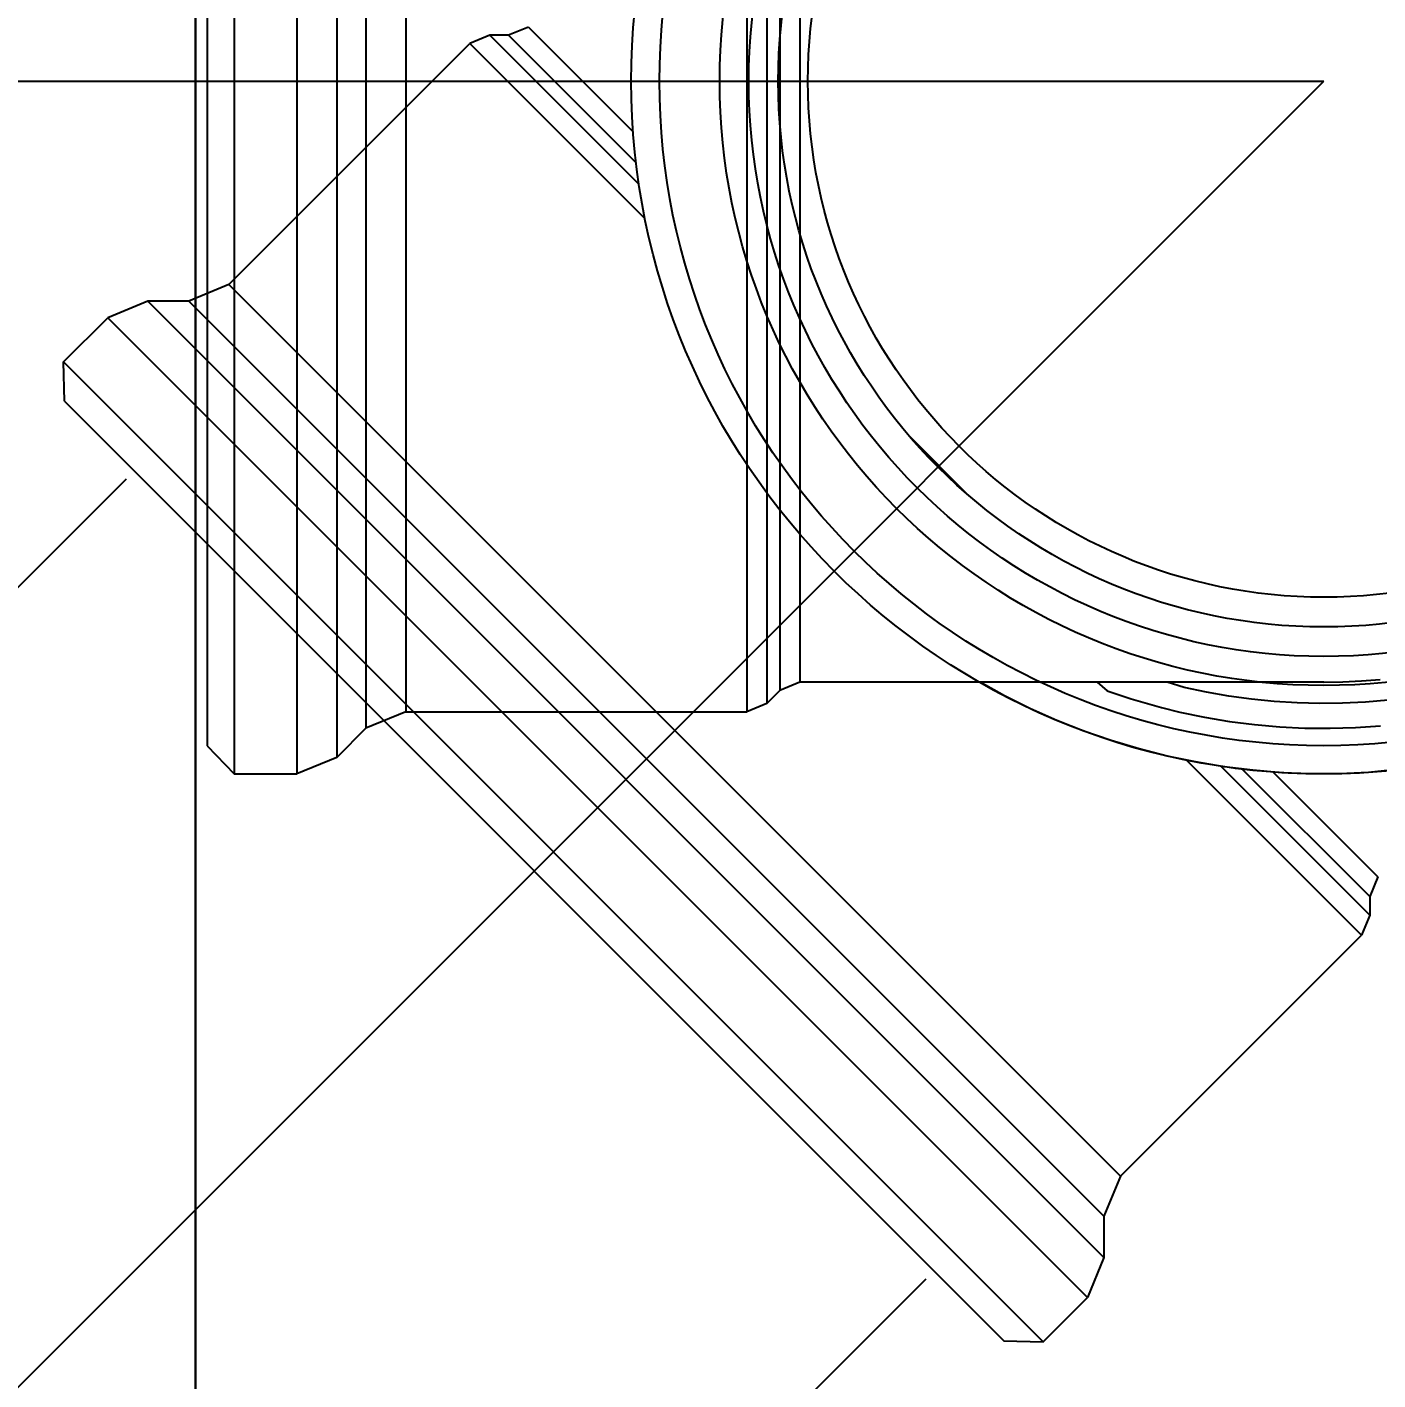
# Model space of a CAD drawing. Header units: millimetres. Extents: x -1292 to 2253, y 326 to 453.
# Drawn here: x 2098.99278 to 2099.04056, y 357.80024 to 357.84809 of the extents above; entities that cross this region are included whole.
import ezdxf
from ezdxf.enums import TextEntityAlignment as Align

# ---------------------------------------------------------------- set-up
doc = ezdxf.new("R2010")
doc.units = ezdxf.units.MM
doc.header["$LTSCALE"] = 0.5
doc.linetypes.add('HIDDENX2', pattern=[0.75, 0.5, -0.25])
for name, color, linetype in [('-HIDRO', 8, 'Continuous'), ('Eixo', 4, 'HIDDENX2'), ('Esgoto', 5, 'ByLayer'), ('TEXTO', 7, 'Continuous'), ('VISTA1', 1, 'Continuous')]:
    doc.layers.add(name, color=color, linetype=linetype)

msp = doc.modelspace()

# ---------------------------------------------------------------- linework, layer by layer
at = {"layer": '-HIDRO', "ltscale": 0.05}
for p, q in [((2098.998738, 355.921171), (2098.998738, 358.221171)), ((2098.998738, 358.221171), (2098.998738, 355.921171))]:
    msp.add_line(p, q, dxfattribs=at)
at = {"layer": 'Eixo'}
for p, q in [((2098.998738, 357.846171), (2099.038648, 357.846171)), ((2099.010427, 357.81795), (2099.038648, 357.846171)), ((2099.038648, 357.846171, -0.03906), (2099.038648, 357.846171)), ((2099.038648, 357.846171, -0.03906), (2099.038648, 357.846171)), ((2099.010427, 357.81795), (2098.919295, 357.726819))]:
    msp.add_line(p, q, dxfattribs=at)
at = {"layer": 'Esgoto', "color": 2}
for p, q in [((2099.000106, 357.870671), (2099.000106, 357.846171)), ((2099.002319, 357.870671), (2099.002319, 357.846171)), ((2099.003733, 357.870085), (2099.003733, 357.846171)), ((2098.999148, 357.869671), (2098.999148, 357.846171)), ((2099.004762, 357.869056), (2099.004762, 357.846171)), ((2099.006176, 357.868471), (2099.006176, 357.846171)), ((2099.018233, 357.868471), (2099.018233, 357.846171)), ((2099.01894, 357.868178), (2099.01894, 357.846171)), ((2099.019405, 357.867713), (2099.019405, 357.846171)), ((2099.020107, 357.86742), (2099.020107, 357.824921)), ((2099.020107, 357.86742), (2099.020107, 357.846171)), ((2099.010512, 357.848086), (2099.009808, 357.847797)), ((2099.010512, 357.848086), (2099.014213, 357.844385)), ((2099.010512, 357.848086), (2099.014213, 357.844385)), ((2098.999918, 357.838978), (2099.008444, 357.847504)), ((2099.009151, 357.847797), (2099.008444, 357.847504)), ((2099.008444, 357.847504), (2099.014634, 357.841314)), ((2099.009808, 357.847797), (2099.009151, 357.847797)), ((2099.009151, 357.847797), (2099.01442, 357.842528)), ((2099.009808, 357.847797), (2099.014318, 357.843288)), ((2098.999148, 357.846171), (2098.999148, 357.822671)), ((2099.000106, 357.846171), (2099.000106, 357.821671)), ((2099.002319, 357.846171), (2099.002319, 357.821671)), ((2099.003733, 357.846171), (2099.003733, 357.822256)), ((2099.004762, 357.846171), (2099.004762, 357.823285)), ((2099.006176, 357.846171), (2099.006176, 357.823871)), ((2099.018233, 357.846171), (2099.018233, 357.823871)), ((2099.01894, 357.846171), (2099.01894, 357.824164)), ((2099.019405, 357.846171), (2099.019405, 357.824628)), ((2099.020107, 357.846171), (2099.020107, 357.824921)), ((2098.999918, 357.838978), (2098.998504, 357.838392)), ((2098.999918, 357.838978), (2099.031455, 357.807441)), ((2098.99705, 357.838392), (2098.995635, 357.837807)), ((2098.998504, 357.838392), (2098.99705, 357.838392)), ((2098.99705, 357.838392), (2099.030869, 357.804573)), ((2098.998504, 357.838392), (2099.030869, 357.806027)), ((2098.99407, 357.836242), (2098.995635, 357.837807)), ((2098.995635, 357.837807), (2099.030284, 357.803158)), ((2098.9941, 357.834857), (2098.99407, 357.836242)), ((2098.99407, 357.836242), (2099.028718, 357.801593)), ((2098.9941, 357.834857), (2099.027334, 357.801623)), ((2099.023987, 357.833618), (2099.026095, 357.83151)), ((2099.039315, 357.824932), (2099.039982, 357.824963)), ((2099.039982, 357.824963), (2099.040647, 357.825015)), ((2099.019405, 357.824628), (2099.01894, 357.824164)), ((2099.020107, 357.824921), (2099.019405, 357.824628)), ((2099.020171, 357.824921), (2099.020107, 357.824921)), ((2099.020236, 357.824921), (2099.020171, 357.824921)), ((2099.0203, 357.824921), (2099.020236, 357.824921)), ((2099.020365, 357.824921), (2099.0203, 357.824921)), ((2099.020429, 357.824921), (2099.020365, 357.824921)), ((2099.020493, 357.824921), (2099.020429, 357.824921)), ((2099.020558, 357.824921), (2099.020493, 357.824921)), ((2099.020622, 357.824921), (2099.020558, 357.824921)), ((2099.020686, 357.824921), (2099.020622, 357.824921)), ((2099.020751, 357.824921), (2099.020686, 357.824921)), ((2099.020815, 357.824921), (2099.020751, 357.824921)), ((2099.020879, 357.824921), (2099.020815, 357.824921)), ((2099.020944, 357.824921), (2099.020879, 357.824921)), ((2099.021008, 357.824921), (2099.020944, 357.824921)), ((2099.021072, 357.824921), (2099.021008, 357.824921)), ((2099.021136, 357.824921), (2099.021072, 357.824921)), ((2099.021201, 357.824921), (2099.021136, 357.824921)), ((2099.021265, 357.824921), (2099.021201, 357.824921)), ((2099.021329, 357.824921), (2099.021265, 357.824921)), ((2099.021393, 357.824921), (2099.021329, 357.824921)), ((2099.021457, 357.824921), (2099.021393, 357.824921)), ((2099.021522, 357.824921), (2099.021457, 357.824921)), ((2099.021586, 357.824921), (2099.021522, 357.824921)), ((2099.02165, 357.824921), (2099.021586, 357.824921)), ((2099.021714, 357.824921), (2099.02165, 357.824921)), ((2099.021778, 357.824921), (2099.021714, 357.824921)), ((2099.021842, 357.824921), (2099.021778, 357.824921)), ((2099.021906, 357.824921), (2099.021842, 357.824921)), ((2099.02197, 357.824921), (2099.021906, 357.824921)), ((2099.022034, 357.824921), (2099.02197, 357.824921)), ((2099.022098, 357.824921), (2099.022034, 357.824921)), ((2099.022162, 357.824921), (2099.022098, 357.824921)), ((2099.022226, 357.824921), (2099.022162, 357.824921)), ((2099.02229, 357.824921), (2099.022226, 357.824921)), ((2099.022354, 357.824921), (2099.02229, 357.824921)), ((2099.022418, 357.824921), (2099.022354, 357.824921)), ((2099.022482, 357.824921), (2099.022418, 357.824921)), ((2099.022546, 357.824921), (2099.022482, 357.824921)), ((2099.02261, 357.824921), (2099.022546, 357.824921)), ((2099.022674, 357.824921), (2099.02261, 357.824921)), ((2099.022737, 357.824921), (2099.022674, 357.824921)), ((2099.022801, 357.824921), (2099.022737, 357.824921)), ((2099.022865, 357.824921), (2099.022801, 357.824921)), ((2099.022929, 357.824921), (2099.022865, 357.824921)), ((2099.022992, 357.824921), (2099.022929, 357.824921)), ((2099.023056, 357.824921), (2099.022992, 357.824921)), ((2099.023119, 357.824921), (2099.023056, 357.824921)), ((2099.023183, 357.824921), (2099.023119, 357.824921)), ((2099.023247, 357.824921), (2099.023183, 357.824921)), ((2099.02331, 357.824921), (2099.023247, 357.824921)), ((2099.023374, 357.824921), (2099.02331, 357.824921)), ((2099.023437, 357.824921), (2099.023374, 357.824921)), ((2099.0235, 357.824921), (2099.023437, 357.824921)), ((2099.023564, 357.824921), (2099.0235, 357.824921)), ((2099.023627, 357.824921), (2099.023564, 357.824921)), ((2099.02369, 357.824921), (2099.023627, 357.824921)), ((2099.023754, 357.824921), (2099.02369, 357.824921)), ((2099.023817, 357.824921), (2099.023754, 357.824921)), ((2099.02388, 357.824921), (2099.023817, 357.824921)), ((2099.023943, 357.824921), (2099.02388, 357.824921)), ((2099.024006, 357.824921), (2099.023943, 357.824921)), ((2099.024069, 357.824921), (2099.024006, 357.824921)), ((2099.024132, 357.824921), (2099.024069, 357.824921)), ((2099.024195, 357.824921), (2099.024132, 357.824921)), ((2099.024258, 357.824921), (2099.024195, 357.824921)), ((2099.024321, 357.824921), (2099.024258, 357.824921)), ((2099.024384, 357.824921), (2099.024321, 357.824921)), ((2099.024447, 357.824921), (2099.024384, 357.824921)), ((2099.02451, 357.824921), (2099.024447, 357.824921)), ((2099.024572, 357.824921), (2099.02451, 357.824921)), ((2099.024635, 357.824921), (2099.024572, 357.824921)), ((2099.024698, 357.824921), (2099.024635, 357.824921)), ((2099.02476, 357.824921), (2099.024698, 357.824921)), ((2099.024823, 357.824921), (2099.02476, 357.824921)), ((2099.024885, 357.824921), (2099.024823, 357.824921)), ((2099.024948, 357.824921), (2099.024885, 357.824921)), ((2099.02501, 357.824921), (2099.024948, 357.824921)), ((2099.025073, 357.824921), (2099.02501, 357.824921)), ((2099.025135, 357.824921), (2099.025073, 357.824921)), ((2099.025197, 357.824921), (2099.025135, 357.824921)), ((2099.025259, 357.824921), (2099.025197, 357.824921)), ((2099.025322, 357.824921), (2099.025259, 357.824921)), ((2099.025384, 357.824921), (2099.025322, 357.824921)), ((2099.025446, 357.824921), (2099.025384, 357.824921)), ((2099.025508, 357.824921), (2099.025446, 357.824921)), ((2099.02557, 357.824921), (2099.025508, 357.824921)), ((2099.025632, 357.824921), (2099.02557, 357.824921)), ((2099.025694, 357.824921), (2099.025632, 357.824921)), ((2099.025756, 357.824921), (2099.025694, 357.824921)), ((2099.025818, 357.824921), (2099.025756, 357.824921)), ((2099.02588, 357.824921), (2099.025818, 357.824921)), ((2099.025941, 357.824921), (2099.02588, 357.824921)), ((2099.026003, 357.824921), (2099.025941, 357.824921)), ((2099.026065, 357.824921), (2099.026003, 357.824921)), ((2099.026126, 357.824921), (2099.026065, 357.824921)), ((2099.026188, 357.824921), (2099.026126, 357.824921)), ((2099.02625, 357.824921), (2099.026188, 357.824921)), ((2099.026311, 357.824921), (2099.02625, 357.824921)), ((2099.026372, 357.824921), (2099.026311, 357.824921)), ((2099.026434, 357.824921), (2099.026372, 357.824921)), ((2099.026495, 357.824921), (2099.026434, 357.824921)), ((2099.027352, 357.82443), (2099.026495, 357.824921)), ((2099.026556, 357.824921), (2099.026495, 357.824921)), ((2099.026618, 357.824921), (2099.026556, 357.824921)), ((2099.026679, 357.824921), (2099.026618, 357.824921)), ((2099.02674, 357.824921), (2099.026679, 357.824921)), ((2099.026801, 357.824921), (2099.02674, 357.824921)), ((2099.026862, 357.824921), (2099.026801, 357.824921)), ((2099.026923, 357.824921), (2099.026862, 357.824921)), ((2099.026983, 357.824921), (2099.026923, 357.824921)), ((2099.027044, 357.824921), (2099.026983, 357.824921)), ((2099.027105, 357.824921), (2099.027044, 357.824921)), ((2099.027165, 357.824921), (2099.027105, 357.824921)), ((2099.027226, 357.824921), (2099.027165, 357.824921)), ((2099.027286, 357.824921), (2099.027226, 357.824921)), ((2099.027347, 357.824921), (2099.027286, 357.824921)), ((2099.027407, 357.824921), (2099.027347, 357.824921)), ((2099.027467, 357.824921), (2099.027407, 357.824921)), ((2099.027527, 357.824921), (2099.027467, 357.824921)), ((2099.027588, 357.824921), (2099.027527, 357.824921)), ((2099.027648, 357.824921), (2099.027588, 357.824921)), ((2099.027707, 357.824921), (2099.027648, 357.824921)), ((2099.027767, 357.824921), (2099.027707, 357.824921)), ((2099.027827, 357.824921), (2099.027767, 357.824921)), ((2099.027887, 357.824921), (2099.027827, 357.824921)), ((2099.027946, 357.824921), (2099.027887, 357.824921)), ((2099.028006, 357.824921), (2099.027946, 357.824921)), ((2099.028065, 357.824921), (2099.028006, 357.824921)), ((2099.028124, 357.824921), (2099.028065, 357.824921)), ((2099.028183, 357.824921), (2099.028124, 357.824921)), ((2099.028243, 357.824921), (2099.028183, 357.824921)), ((2099.028302, 357.824921), (2099.028243, 357.824921)), ((2099.028361, 357.824921), (2099.028302, 357.824921)), ((2099.028419, 357.824921), (2099.028361, 357.824921)), ((2099.028478, 357.824921), (2099.028419, 357.824921)), ((2099.028537, 357.824921), (2099.028478, 357.824921)), ((2099.028595, 357.824921), (2099.028537, 357.824921)), ((2099.028654, 357.824921), (2099.028595, 357.824921)), ((2099.028712, 357.824921), (2099.028654, 357.824921)), ((2099.02877, 357.824921), (2099.028712, 357.824921)), ((2099.028828, 357.824921), (2099.02877, 357.824921)), ((2099.028886, 357.824921), (2099.028828, 357.824921)), ((2099.028944, 357.824921), (2099.028886, 357.824921)), ((2099.029002, 357.824921), (2099.028944, 357.824921)), ((2099.029059, 357.824921), (2099.029002, 357.824921)), ((2099.029117, 357.824921), (2099.029059, 357.824921)), ((2099.029174, 357.824921), (2099.029117, 357.824921)), ((2099.029232, 357.824921), (2099.029174, 357.824921)), ((2099.029289, 357.824921), (2099.029232, 357.824921)), ((2099.029346, 357.824921), (2099.029289, 357.824921)), ((2099.029403, 357.824921), (2099.029346, 357.824921)), ((2099.02946, 357.824921), (2099.029403, 357.824921)), ((2099.029517, 357.824921), (2099.02946, 357.824921)), ((2099.029573, 357.824921), (2099.029517, 357.824921)), ((2099.02963, 357.824921), (2099.029573, 357.824921)), ((2099.029686, 357.824921), (2099.02963, 357.824921)), ((2099.029742, 357.824921), (2099.029686, 357.824921)), ((2099.029798, 357.824921), (2099.029742, 357.824921)), ((2099.029854, 357.824921), (2099.029798, 357.824921)), ((2099.02991, 357.824921), (2099.029854, 357.824921)), ((2099.029966, 357.824921), (2099.02991, 357.824921)), ((2099.030022, 357.824921), (2099.029966, 357.824921)), ((2099.030077, 357.824921), (2099.030022, 357.824921)), ((2099.030132, 357.824921), (2099.030077, 357.824921)), ((2099.030188, 357.824921), (2099.030132, 357.824921)), ((2099.030243, 357.824921), (2099.030188, 357.824921)), ((2099.030298, 357.824921), (2099.030243, 357.824921)), ((2099.030353, 357.824921), (2099.030298, 357.824921)), ((2099.030408, 357.824921), (2099.030353, 357.824921)), ((2099.030462, 357.824921), (2099.030408, 357.824921)), ((2099.030517, 357.824921), (2099.030462, 357.824921)), ((2099.030571, 357.824921), (2099.030517, 357.824921)), ((2099.030626, 357.824921), (2099.030571, 357.824921)), ((2099.030626, 357.824921), (2099.030985, 357.824606)), ((2099.03068, 357.824921), (2099.030626, 357.824921)), ((2099.030734, 357.824921), (2099.03068, 357.824921)), ((2099.030788, 357.824921), (2099.030734, 357.824921)), ((2099.030842, 357.824921), (2099.030788, 357.824921)), ((2099.030896, 357.824921), (2099.030842, 357.824921)), ((2099.030949, 357.824921), (2099.030896, 357.824921)), ((2099.031002, 357.824921), (2099.030949, 357.824921)), ((2099.030985, 357.824606), (2099.031832, 357.824323)), ((2099.031056, 357.824921), (2099.031002, 357.824921)), ((2099.031109, 357.824921), (2099.031056, 357.824921)), ((2099.031162, 357.824921), (2099.031109, 357.824921)), ((2099.031215, 357.824921), (2099.031162, 357.824921)), ((2099.031267, 357.824921), (2099.031215, 357.824921)), ((2099.03132, 357.824921), (2099.031267, 357.824921)), ((2099.031373, 357.824921), (2099.03132, 357.824921)), ((2099.031425, 357.824921), (2099.031373, 357.824921)), ((2099.031477, 357.824921), (2099.031425, 357.824921)), ((2099.031529, 357.824921), (2099.031477, 357.824921)), ((2099.031581, 357.824921), (2099.031529, 357.824921)), ((2099.031632, 357.824921), (2099.031581, 357.824921)), ((2099.031684, 357.824921), (2099.031632, 357.824921)), ((2099.031735, 357.824921), (2099.031684, 357.824921)), ((2099.031787, 357.824921), (2099.031735, 357.824921)), ((2099.031838, 357.824921), (2099.031787, 357.824921)), ((2099.031889, 357.824921), (2099.031838, 357.824921)), ((2099.031939, 357.824921), (2099.031889, 357.824921)), ((2099.03199, 357.824921), (2099.031939, 357.824921)), ((2099.03204, 357.824921), (2099.03199, 357.824921)), ((2099.032091, 357.824921), (2099.03204, 357.824921)), ((2099.032141, 357.824921), (2099.032091, 357.824921)), ((2099.032191, 357.824921), (2099.032141, 357.824921)), ((2099.032241, 357.824921), (2099.032191, 357.824921)), ((2099.03229, 357.824921), (2099.032241, 357.824921)), ((2099.03234, 357.824921), (2099.03229, 357.824921)), ((2099.032389, 357.824921), (2099.03234, 357.824921)), ((2099.032438, 357.824921), (2099.032389, 357.824921)), ((2099.032487, 357.824921), (2099.032438, 357.824921)), ((2099.032536, 357.824921), (2099.032487, 357.824921)), ((2099.032584, 357.824921), (2099.032536, 357.824921)), ((2099.032633, 357.824921), (2099.032584, 357.824921)), ((2099.032681, 357.824921), (2099.032633, 357.824921)), ((2099.032729, 357.824921), (2099.032681, 357.824921)), ((2099.032777, 357.824921), (2099.032729, 357.824921)), ((2099.032824, 357.824921), (2099.032777, 357.824921)), ((2099.032872, 357.824921), (2099.032824, 357.824921)), ((2099.032919, 357.824921), (2099.032872, 357.824921)), ((2099.032966, 357.824921), (2099.032919, 357.824921)), ((2099.033013, 357.824921), (2099.032966, 357.824921)), ((2099.03306, 357.824921), (2099.033013, 357.824921)), ((2099.033106, 357.824921), (2099.03306, 357.824921)), ((2099.033706, 357.824726), (2099.033106, 357.824921)), ((2099.033153, 357.824921), (2099.033106, 357.824921)), ((2099.033199, 357.824921), (2099.033153, 357.824921)), ((2099.033245, 357.824921), (2099.033199, 357.824921)), ((2099.033291, 357.824921), (2099.033245, 357.824921)), ((2099.033336, 357.824921), (2099.033291, 357.824921)), ((2099.033382, 357.824921), (2099.033336, 357.824921)), ((2099.033427, 357.824921), (2099.033382, 357.824921)), ((2099.033472, 357.824921), (2099.033427, 357.824921)), ((2099.033516, 357.824921), (2099.033472, 357.824921)), ((2099.033561, 357.824921), (2099.033516, 357.824921)), ((2099.033605, 357.824921), (2099.033561, 357.824921)), ((2099.033649, 357.824921), (2099.033605, 357.824921)), ((2099.033693, 357.824921), (2099.033649, 357.824921)), ((2099.033737, 357.824921), (2099.033693, 357.824921)), ((2099.034496, 357.824559), (2099.033706, 357.824726)), ((2099.033781, 357.824921), (2099.033737, 357.824921)), ((2099.033824, 357.824921), (2099.033781, 357.824921)), ((2099.033867, 357.824921), (2099.033824, 357.824921)), ((2099.03391, 357.824921), (2099.033867, 357.824921)), ((2099.033952, 357.824921), (2099.03391, 357.824921)), ((2099.033995, 357.824921), (2099.033952, 357.824921)), ((2099.034037, 357.824921), (2099.033995, 357.824921)), ((2099.034079, 357.824921), (2099.034037, 357.824921)), ((2099.034121, 357.824921), (2099.034079, 357.824921)), ((2099.034162, 357.824921), (2099.034121, 357.824921)), ((2099.034204, 357.824921), (2099.034162, 357.824921)), ((2099.034245, 357.824921), (2099.034204, 357.824921)), ((2099.034286, 357.824921), (2099.034245, 357.824921)), ((2099.034327, 357.824921), (2099.034286, 357.824921)), ((2099.034367, 357.824921), (2099.034327, 357.824921)), ((2099.034408, 357.824921), (2099.034367, 357.824921)), ((2099.034448, 357.824921), (2099.034408, 357.824921)), ((2099.034488, 357.824921), (2099.034448, 357.824921)), ((2099.034528, 357.824921), (2099.034488, 357.824921)), ((2099.035291, 357.824421), (2099.034496, 357.824559)), ((2099.034567, 357.824921), (2099.034528, 357.824921)), ((2099.034607, 357.824921), (2099.034567, 357.824921)), ((2099.034646, 357.824921), (2099.034607, 357.824921)), ((2099.034685, 357.824921), (2099.034646, 357.824921)), ((2099.034724, 357.824921), (2099.034685, 357.824921)), ((2099.034763, 357.824921), (2099.034724, 357.824921)), ((2099.034801, 357.824921), (2099.034763, 357.824921)), ((2099.034839, 357.824921), (2099.034801, 357.824921)), ((2099.034877, 357.824921), (2099.034839, 357.824921)), ((2099.034915, 357.824921), (2099.034877, 357.824921)), ((2099.034953, 357.824921), (2099.034915, 357.824921)), ((2099.03499, 357.824921), (2099.034953, 357.824921)), ((2099.035027, 357.824921), (2099.03499, 357.824921)), ((2099.035064, 357.824921), (2099.035027, 357.824921)), ((2099.035101, 357.824921), (2099.035064, 357.824921)), ((2099.035137, 357.824921), (2099.035101, 357.824921)), ((2099.035174, 357.824921), (2099.035137, 357.824921)), ((2099.03521, 357.824921), (2099.035174, 357.824921)), ((2099.035246, 357.824921), (2099.03521, 357.824921)), ((2099.035282, 357.824921), (2099.035246, 357.824921)), ((2099.035317, 357.824921), (2099.035282, 357.824921)), ((2099.035352, 357.824921), (2099.035317, 357.824921)), ((2099.035388, 357.824921), (2099.035352, 357.824921)), ((2099.035422, 357.824921), (2099.035388, 357.824921)), ((2099.035457, 357.824921), (2099.035422, 357.824921)), ((2099.035492, 357.824921), (2099.035457, 357.824921)), ((2099.035526, 357.824921), (2099.035492, 357.824921)), ((2099.03556, 357.824921), (2099.035526, 357.824921)), ((2099.035594, 357.824921), (2099.03556, 357.824921)), ((2099.035627, 357.824921), (2099.035594, 357.824921)), ((2099.035661, 357.824921), (2099.035627, 357.824921)), ((2099.035694, 357.824921), (2099.035661, 357.824921)), ((2099.035727, 357.824921), (2099.035694, 357.824921)), ((2099.03576, 357.824921), (2099.035727, 357.824921)), ((2099.035792, 357.824921), (2099.03576, 357.824921)), ((2099.035825, 357.824921), (2099.035792, 357.824921)), ((2099.035857, 357.824921), (2099.035825, 357.824921)), ((2099.035889, 357.824921), (2099.035857, 357.824921)), ((2099.03592, 357.824921), (2099.035889, 357.824921)), ((2099.035952, 357.824921), (2099.03592, 357.824921)), ((2099.035983, 357.824921), (2099.035952, 357.824921)), ((2099.036014, 357.824921), (2099.035983, 357.824921)), ((2099.036045, 357.824921), (2099.036014, 357.824921)), ((2099.036076, 357.824921), (2099.036045, 357.824921)), ((2099.036107, 357.824921), (2099.036076, 357.824921)), ((2099.036137, 357.824921), (2099.036107, 357.824921)), ((2099.036167, 357.824921), (2099.036137, 357.824921)), ((2099.036197, 357.824921), (2099.036167, 357.824921)), ((2099.036226, 357.824921), (2099.036197, 357.824921)), ((2099.036256, 357.824921), (2099.036226, 357.824921)), ((2099.036285, 357.824921), (2099.036256, 357.824921)), ((2099.036314, 357.824921), (2099.036285, 357.824921)), ((2099.036343, 357.824921), (2099.036314, 357.824921)), ((2099.036372, 357.824921), (2099.036343, 357.824921)), ((2099.0364, 357.824921), (2099.036372, 357.824921)), ((2099.036429, 357.824921), (2099.0364, 357.824921)), ((2099.036457, 357.824921), (2099.036429, 357.824921)), ((2099.036485, 357.824921), (2099.036457, 357.824921)), ((2099.036513, 357.824921), (2099.036485, 357.824921)), ((2099.03654, 357.824921), (2099.036513, 357.824921)), ((2099.036567, 357.824921), (2099.03654, 357.824921)), ((2099.036594, 357.824921), (2099.036567, 357.824921)), ((2099.036621, 357.824921), (2099.036594, 357.824921)), ((2099.036648, 357.824921), (2099.036621, 357.824921)), ((2099.036675, 357.824921), (2099.036648, 357.824921)), ((2099.036701, 357.824921), (2099.036675, 357.824921)), ((2099.036727, 357.824921), (2099.036701, 357.824921)), ((2099.036753, 357.824921), (2099.036727, 357.824921)), ((2099.036779, 357.824921), (2099.036753, 357.824921)), ((2099.036804, 357.824921), (2099.036779, 357.824921)), ((2099.03683, 357.824921), (2099.036804, 357.824921)), ((2099.036855, 357.824921), (2099.03683, 357.824921)), ((2099.03688, 357.824921), (2099.036855, 357.824921)), ((2099.036905, 357.824921), (2099.03688, 357.824921)), ((2099.036929, 357.824921), (2099.036905, 357.824921)), ((2099.036954, 357.824921), (2099.036929, 357.824921)), ((2099.036978, 357.824921), (2099.036954, 357.824921)), ((2099.037002, 357.824921), (2099.036978, 357.824921)), ((2099.037026, 357.824921), (2099.037002, 357.824921)), ((2099.03705, 357.824921), (2099.037026, 357.824921)), ((2099.037073, 357.824921), (2099.03705, 357.824921)), ((2099.037096, 357.824921), (2099.037073, 357.824921)), ((2099.037119, 357.824921), (2099.037096, 357.824921)), ((2099.037142, 357.824921), (2099.037119, 357.824921)), ((2099.037165, 357.824921), (2099.037142, 357.824921)), ((2099.037188, 357.824921), (2099.037165, 357.824921)), ((2099.03721, 357.824921), (2099.037188, 357.824921)), ((2099.037232, 357.824921), (2099.03721, 357.824921)), ((2099.037254, 357.824921), (2099.037232, 357.824921)), ((2099.037276, 357.824921), (2099.037254, 357.824921)), ((2099.037297, 357.824921), (2099.037276, 357.824921)), ((2099.037319, 357.824921), (2099.037297, 357.824921)), ((2099.03734, 357.824921), (2099.037319, 357.824921)), ((2099.037361, 357.824921), (2099.03734, 357.824921)), ((2099.037382, 357.824921), (2099.037361, 357.824921)), ((2099.037403, 357.824921), (2099.037382, 357.824921)), ((2099.037423, 357.824921), (2099.037403, 357.824921)), ((2099.037443, 357.824921), (2099.037423, 357.824921)), ((2099.037464, 357.824921), (2099.037443, 357.824921)), ((2099.037483, 357.824921), (2099.037464, 357.824921)), ((2099.037503, 357.824921), (2099.037483, 357.824921)), ((2099.037523, 357.824921), (2099.037503, 357.824921)), ((2099.037542, 357.824921), (2099.037523, 357.824921)), ((2099.037561, 357.824921), (2099.037542, 357.824921)), ((2099.03758, 357.824921), (2099.037561, 357.824921)), ((2099.037599, 357.824921), (2099.03758, 357.824921)), ((2099.037618, 357.824921), (2099.037599, 357.824921)), ((2099.037636, 357.824921), (2099.037618, 357.824921)), ((2099.037655, 357.824921), (2099.037636, 357.824921)), ((2099.037673, 357.824921), (2099.037655, 357.824921)), ((2099.037691, 357.824921), (2099.037673, 357.824921)), ((2099.037709, 357.824921), (2099.037691, 357.824921)), ((2099.037726, 357.824921), (2099.037709, 357.824921)), ((2099.037744, 357.824921), (2099.037726, 357.824921)), ((2099.037761, 357.824921), (2099.037744, 357.824921)), ((2099.037778, 357.824921), (2099.037761, 357.824921)), ((2099.037795, 357.824921), (2099.037778, 357.824921)), ((2099.037812, 357.824921), (2099.037795, 357.824921)), ((2099.037829, 357.824921), (2099.037812, 357.824921)), ((2099.037845, 357.824921), (2099.037829, 357.824921)), ((2099.037862, 357.824921), (2099.037845, 357.824921)), ((2099.037878, 357.824921), (2099.037862, 357.824921)), ((2099.037894, 357.824921), (2099.037878, 357.824921)), ((2099.03791, 357.824921), (2099.037894, 357.824921)), ((2099.037925, 357.824921), (2099.03791, 357.824921)), ((2099.037941, 357.824921), (2099.037925, 357.824921)), ((2099.037956, 357.824921), (2099.037941, 357.824921)), ((2099.037972, 357.824921), (2099.037956, 357.824921)), ((2099.037987, 357.824921), (2099.037972, 357.824921)), ((2099.038002, 357.824921), (2099.037987, 357.824921)), ((2099.038016, 357.824921), (2099.038002, 357.824921)), ((2099.038031, 357.824921), (2099.038016, 357.824921)), ((2099.038045, 357.824921), (2099.038031, 357.824921)), ((2099.03806, 357.824921), (2099.038045, 357.824921)), ((2099.038074, 357.824921), (2099.03806, 357.824921)), ((2099.038088, 357.824921), (2099.038074, 357.824921)), ((2099.038101, 357.824921), (2099.038088, 357.824921)), ((2099.038115, 357.824921), (2099.038101, 357.824921)), ((2099.038129, 357.824921), (2099.038115, 357.824921)), ((2099.038142, 357.824921), (2099.038129, 357.824921)), ((2099.038155, 357.824921), (2099.038142, 357.824921)), ((2099.038168, 357.824921), (2099.038155, 357.824921)), ((2099.038181, 357.824921), (2099.038168, 357.824921)), ((2099.038194, 357.824921), (2099.038181, 357.824921)), ((2099.038206, 357.824921), (2099.038194, 357.824921)), ((2099.038219, 357.824921), (2099.038206, 357.824921)), ((2099.038231, 357.824921), (2099.038219, 357.824921)), ((2099.038243, 357.824921), (2099.038231, 357.824921)), ((2099.038255, 357.824921), (2099.038243, 357.824921)), ((2099.038267, 357.824921), (2099.038255, 357.824921)), ((2099.038279, 357.824921), (2099.038267, 357.824921)), ((2099.038291, 357.824921), (2099.038279, 357.824921)), ((2099.038302, 357.824921), (2099.038291, 357.824921)), ((2099.038313, 357.824921), (2099.038302, 357.824921)), ((2099.038324, 357.824921), (2099.038313, 357.824921)), ((2099.038335, 357.824921), (2099.038324, 357.824921)), ((2099.038346, 357.824921), (2099.038335, 357.824921)), ((2099.038357, 357.824921), (2099.038346, 357.824921)), ((2099.038368, 357.824921), (2099.038357, 357.824921)), ((2099.038378, 357.824921), (2099.038368, 357.824921)), ((2099.038388, 357.824921), (2099.038378, 357.824921)), ((2099.038398, 357.824921), (2099.038388, 357.824921)), ((2099.038408, 357.824921), (2099.038398, 357.824921)), ((2099.038418, 357.824921), (2099.038408, 357.824921)), ((2099.038428, 357.824921), (2099.038418, 357.824921)), ((2099.038438, 357.824921), (2099.038428, 357.824921)), ((2099.038447, 357.824921), (2099.038438, 357.824921)), ((2099.038456, 357.824921), (2099.038447, 357.824921)), ((2099.038466, 357.824921), (2099.038456, 357.824921)), ((2099.038475, 357.824921), (2099.038466, 357.824921)), ((2099.038484, 357.824921), (2099.038475, 357.824921)), ((2099.038492, 357.824921), (2099.038484, 357.824921)), ((2099.038501, 357.824921), (2099.038492, 357.824921)), ((2099.03851, 357.824921), (2099.038501, 357.824921)), ((2099.038518, 357.824921), (2099.03851, 357.824921)), ((2099.038526, 357.824921), (2099.038518, 357.824921)), ((2099.038535, 357.824921), (2099.038526, 357.824921)), ((2099.038543, 357.824921), (2099.038535, 357.824921)), ((2099.03855, 357.824921), (2099.038543, 357.824921)), ((2099.038558, 357.824921), (2099.03855, 357.824921)), ((2099.038566, 357.824921), (2099.038558, 357.824921)), ((2099.038573, 357.824921), (2099.038566, 357.824921)), ((2099.038581, 357.824921), (2099.038573, 357.824921)), ((2099.038588, 357.824921), (2099.038581, 357.824921)), ((2099.038595, 357.824921), (2099.038588, 357.824921)), ((2099.038602, 357.824921), (2099.038595, 357.824921)), ((2099.038609, 357.824921), (2099.038602, 357.824921)), ((2099.038616, 357.824921), (2099.038609, 357.824921)), ((2099.038622, 357.824921), (2099.038616, 357.824921)), ((2099.038629, 357.824921), (2099.038622, 357.824921)), ((2099.038635, 357.824921), (2099.038629, 357.824921)), ((2099.038641, 357.824921), (2099.038635, 357.824921)), ((2099.038648, 357.824921), (2099.038641, 357.824921)), ((2099.038648, 357.824921), (2099.039315, 357.824932)), ((2099.01894, 357.824164), (2099.018233, 357.823871)), ((2099.028271, 357.823976), (2099.027352, 357.82443)), ((2099.031832, 357.824323), (2099.03291, 357.824018)), ((2099.03291, 357.824018), (2099.033556, 357.823858)), ((2099.036091, 357.824313), (2099.035291, 357.824421)), ((2099.036894, 357.824233), (2099.036091, 357.824313)), ((2099.0377, 357.824184), (2099.036894, 357.824233)), ((2099.038506, 357.824164), (2099.0377, 357.824184)), ((2099.039314, 357.824174), (2099.038506, 357.824164)), ((2099.04012, 357.824213), (2099.039314, 357.824174)), ((2099.040924, 357.824282), (2099.04012, 357.824213)), ((2099.006176, 357.823871), (2099.004762, 357.823285)), ((2099.006176, 357.823871), (2099.018233, 357.823871)), ((2099.029209, 357.823562), (2099.028271, 357.823976)), ((2099.030163, 357.823187), (2099.029209, 357.823562)), ((2099.033556, 357.823858), (2099.034431, 357.823677)), ((2099.034431, 357.823677), (2099.035311, 357.823529)), ((2099.035311, 357.823529), (2099.036197, 357.823416)), ((2099.004762, 357.823285), (2099.003733, 357.822256)), ((2099.031131, 357.822852), (2099.030163, 357.823187)), ((2099.036197, 357.823416), (2099.037087, 357.823338)), ((2099.037087, 357.823338), (2099.037979, 357.823295)), ((2099.037979, 357.823295), (2099.038872, 357.823286)), ((2099.038872, 357.823286), (2099.039765, 357.823312)), ((2099.039765, 357.823312), (2099.040656, 357.823373)), ((2098.999148, 357.822671), (2099.000106, 357.821671)), ((2099.032113, 357.822558), (2099.031131, 357.822852)), ((2099.003733, 357.822256), (2099.002319, 357.821671)), ((2099.033106, 357.822305), (2099.032113, 357.822558)), ((2099.034109, 357.822095), (2099.033106, 357.822305)), ((2099.033791, 357.822157), (2099.039981, 357.815967)), ((2099.03512, 357.821926), (2099.034109, 357.822095)), ((2099.000106, 357.821671), (2099.002319, 357.821671)), ((2099.035005, 357.821943), (2099.040274, 357.816674)), ((2099.036137, 357.8218), (2099.03512, 357.821926)), ((2099.035765, 357.821841), (2099.040274, 357.817332)), ((2099.037159, 357.821716), (2099.036137, 357.8218)), ((2099.036862, 357.821736), (2099.040563, 357.818035)), ((2099.036862, 357.821736), (2099.040563, 357.818035)), ((2099.038183, 357.821675), (2099.037159, 357.821716)), ((2099.039208, 357.821677), (2099.038183, 357.821675)), ((2099.040232, 357.821722), (2099.039208, 357.821677)), ((2099.041763, 357.821883), (2099.040232, 357.821722)), ((2099.040563, 357.818035), (2099.040274, 357.817332)), ((2099.040274, 357.817332), (2099.040274, 357.816674)), ((2099.040274, 357.816674), (2099.039981, 357.815967)), ((2099.031455, 357.807441), (2099.039981, 357.815967)), ((2099.031455, 357.807441), (2099.030869, 357.806027)), ((2099.030869, 357.806027), (2099.030869, 357.804573)), ((2099.030869, 357.804573), (2099.030284, 357.803158)), ((2099.028718, 357.801593), (2099.030284, 357.803158)), ((2099.027334, 357.801623), (2099.028718, 357.801593))]:
    msp.add_line(p, q, dxfattribs=at)
at = {"layer": 'Esgoto', "color": 3}
for points in [[(2098.996285, 357.832092, 0), (2098.905153, 357.740961, 0)], [(2099.024569, 357.803808, 0), (2098.933438, 357.712676, 0)]]:
    msp.add_polyline3d(points, dxfattribs=at)
at = {"layer": 'Esgoto', "color": 2}
for radius in [0.0245, 0.0235, 0.021371, 0.020343, 0.0193, 0.018249]:
    msp.add_circle((2099.038648, 357.846171), radius, dxfattribs=at)
at = {"layer": 'VISTA1'}
msp.add_line((2098.906534, 357.846171), (2099.001883, 357.846171), dxfattribs=at)

# ---------------------------------------------------------------- texts
at = {"layer": 'TEXTO'}
msp.add_text('ØDN 40', height=0.1, rotation=45, dxfattribs=at).set_placement((2099.096328, 357.720812), align=Align.MIDDLE_CENTER)

doc.saveas('drawing.dxf')
